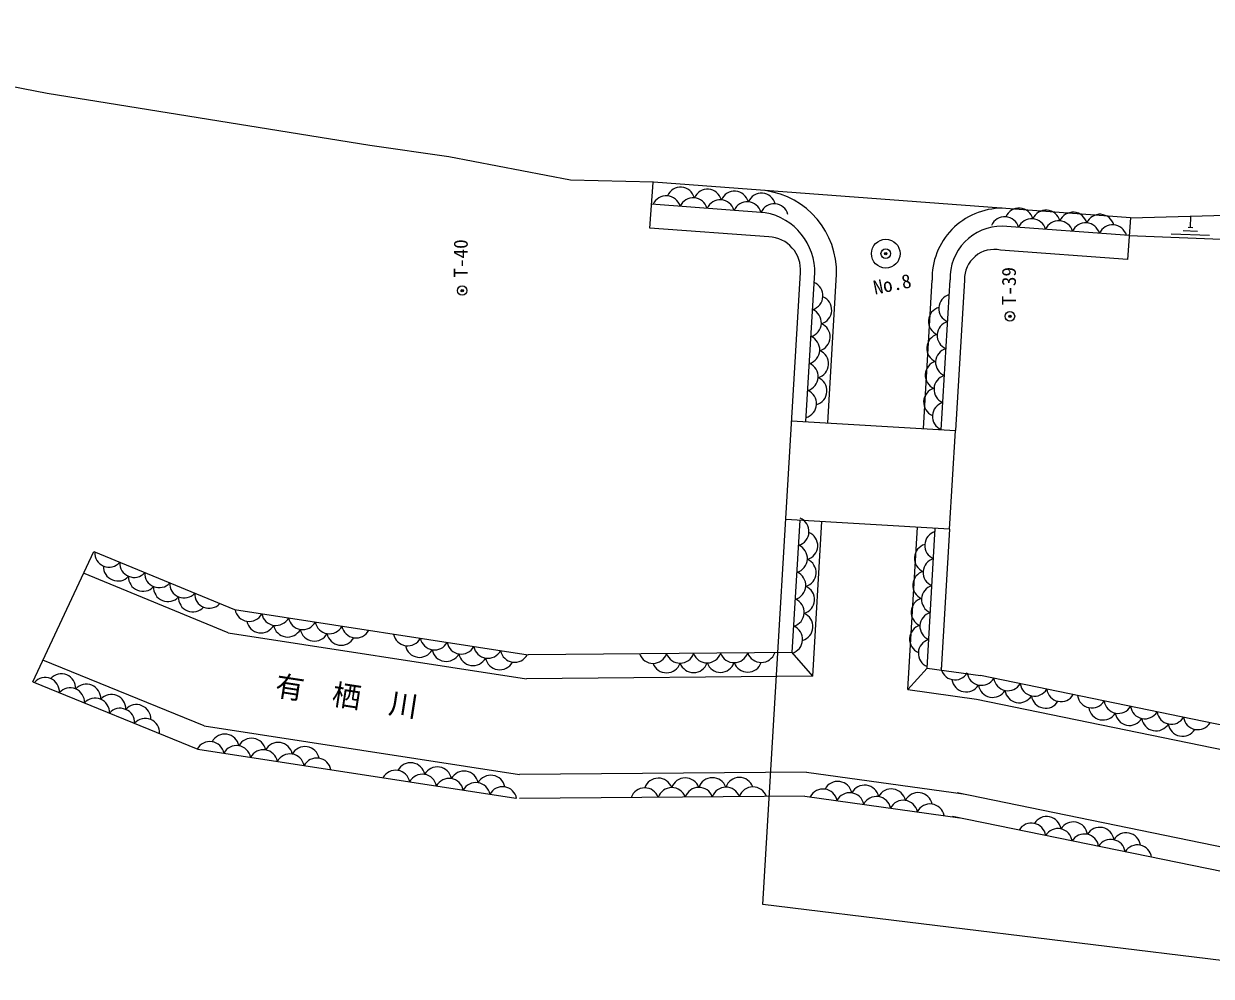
# Model space of a CAD drawing. Units: millimetres, scale not verified. Extents: x 1764 to 83870, y 1059 to 68859.
# Drawn here: x 38780 to 63588, y 9815 to 29723 of the extents above; entities that cross this region are included whole.
import ezdxf
from ezdxf.enums import TextEntityAlignment as Align

# ---------------------------------------------------------------- set-up
doc = ezdxf.new("R2010")
doc.units = ezdxf.units.MM
doc.header["$LTSCALE"] = 100
doc.header["$PDMODE"] = 32
doc.header["$PDSIZE"] = 50
doc.layers.add('0-0通り芯', color=4, linetype='Continuous', lineweight=13)
doc.styles.add('ＭＳ ゴシック', font='')
doc.styles.get('ＭＳ ゴシック').set_extended_font_data('MS Gothic')

msp = doc.modelspace()

# ---------------------------------------------------------------- linework, layer by layer
at = {"layer": '0-0通り芯', "color": 3}
for p, q in [((39267.6, 28263.1), (31888.6, 29722.8)), ((46008.3, 27178.9), (39267.6, 28263.1)), ((47661.5, 26939.3), (46008.3, 27178.9)), ((50205.8, 26453.5), (47661.5, 26939.3)), ((51937, 26410.2), (50205.8, 26453.5)), ((51860.3, 25452.4), (51931.2, 26403.3)), ((61904.1, 25667.1), (51937, 26410.2)), ((54269.5, 25774.1), (51897.4, 25951)), ((61904.1, 25667.1), (68118.7, 25847.8)), ((61904.1, 25667.1), (61839.1, 24795.7)), ((54348.3, 25266.9), (51860.3, 25452.4)), ((61876.3, 25294.3), (59220.6, 25492.3)), ((61876.3, 25294.3), (67236.4, 25078.1)), ((61839.1, 24795.7), (59183.4, 24993.6)), ((54222.9, 11317), (55005.3, 24522.4)), ((55577.1, 21380), (55760.9, 24481.4)), ((57573.5, 21260.4), (57757.2, 24360.5)), ((58431.6, 24366.2), (58245.2, 21221.3)), ((54821.7, 21423.9), (58244.7, 21221.1)), ((57573.5, 21259.3), (57573.5, 21260.4)), ((58123, 19158.2), (58245.2, 21221.3)), ((58123, 19159.7), (54699.5, 19362.6)), ((55263.3, 16083.3), (55454.9, 19318.5)), ((57250.3, 15805.4), (57451.4, 19198.8)), ((57451.4, 19198.8), (57451.4, 19199.3)), ((58123, 19159.7), (57948.4, 16212.6)), ((38969.1, 15970.7), (40243.9, 18689.9)), ((40244, 18689.8), (43184.4, 17477.7)), ((43049.1, 16992.7), (40031.4, 18236.7)), ((43184.4, 17477.7), (49316.5, 16531.4)), ((43049.1, 16992.7), (49280.7, 16031)), ((42548.8, 15046.2), (39180.4, 16424.5)), ((54835, 16579.6), (49316.5, 16531.4)), ((55263.3, 16083.3), (54835, 16579.6)), ((57250.3, 15805.4), (57650.3, 16254.3)), ((57650.3, 16254.3), (58767.8, 16098)), ((38969.1, 15970.7), (42414.1, 14561.1)), ((55263.3, 16083.3), (49280.7, 16031)), ((69427.4, 13911), (58767.8, 16098)), ((57250.3, 15805.4), (58682.8, 15605.1)), ((58682.8, 15605.1), (69370.3, 13412.3)), ((42548.8, 15046.2), (49135.6, 14029.7)), ((42414.1, 14561.1), (49059.3, 13535.5)), ((55132.8, 14082), (49135.6, 14029.7)), ((55132.8, 14082), (58405.8, 13624.3)), ((69411.5, 11362.1), (58280.8, 13645.9)), ((55100.2, 13581.7), (49139.9, 13529.7)), ((55100.2, 13581.7), (58336.5, 13129.2)), ((66678, 11412.6), (58180.3, 13156.1)), ((66482.4, 9814.6), (54222.9, 11317))]:
    msp.add_line(p, q, dxfattribs=at)
at = {"layer": '0-0通り芯'}
for p, q in [((63155.2, 25467.9), (63164.3, 25692.7)), ((62749.5, 25334.1), (63548.9, 25301.9)), ((63002.3, 25399), (63302.1, 25386.9)), ((63105.3, 25469.9), (63205.2, 25465.9))]:
    msp.add_line(p, q, dxfattribs=at)
at = {"layer": '0-0通り芯', "color": 2}
for p, q in [((55121.3, 21406.1), (55306, 24523.6)), ((57945.7, 21238), (58131.5, 24373.2)), ((54835, 16579.6), (54999.1, 19345.2)), ((57650.3, 16254.3), (57823.5, 19177))]:
    msp.add_line(p, q, dxfattribs=at)
at = {"layer": '0-0通り芯'}
for centre, radius in [((56788.5, 24917.6), 300), ((56788.5, 24917.6), 100), ((47939.8, 24146.7), 100), ((59382.2, 23607.9), 100)]:
    msp.add_circle(centre, radius, dxfattribs=at)
for centre, start, end in [((52501.6, 26006.2), 15.20751, 156.2651), ((52202.5, 25827.9), 15.20751, 156.2651), ((52765.9, 25785.9), 15.20751, 156.2651), ((53065, 25964.2), 15.20751, 156.2651), ((53628.4, 25922.2), 15.20751, 156.2651), ((54191.9, 25880.2), 15.20751, 156.2651), ((53329.4, 25743.9), 15.20751, 156.2651), ((53892.8, 25701.9), 15.20751, 156.2651), ((54456.2, 25659.9), 15.20751, 156.2651), ((59572.1, 25566.3), 15.20764, 156.26526), ((60135.6, 25524.3), 15.20764, 156.26526), ((59273.1, 25388.1), 15.20764, 156.26526), ((59836.5, 25346.1), 15.20764, 156.26526), ((60399.9, 25304.1), 15.20764, 156.26526), ((60699, 25482.3), 15.20764, 156.26526), ((60963.4, 25262.1), 15.20764, 156.26526), ((61262.5, 25440.3), 15.20764, 156.26526), ((61526.8, 25220.1), 15.20764, 156.26526), ((55177, 24038), 286.07985, 67.13746), ((55359.8, 23741.7), 286.07985, 67.13746), ((58196, 23772.4), 106.07983, 247.13742), ((55143.6, 23474), 286.07985, 67.13746), ((57979.8, 23504.7), 106.07983, 247.13742), ((55326.4, 23177.7), 286.07985, 67.13746), ((58162.6, 23208.4), 106.07983, 247.13742), ((55110.2, 22910), 286.07985, 67.13746), ((57946.4, 22940.7), 106.07983, 247.13742), ((55293, 22613.7), 286.07985, 67.13746), ((58129.2, 22644.3), 106.07983, 247.13742), ((55076.8, 22346), 286.07985, 67.13746), ((57913, 22376.7), 106.07983, 247.13742), ((58095.8, 22080.3), 106.07983, 247.13742), ((55259.6, 22049.6), 286.07985, 67.13746), ((57879.6, 21812.7), 106.07983, 247.13742), ((55043.4, 21782), 286.07985, 67.13746), ((58062.3, 21516.3), 106.07983, 247.13742), ((54885.1, 19111.3), 286.0754, 67.13301), ((57902.5, 18819), 106.07975, 247.13734), ((55067.8, 18815), 286.0754, 67.13301), ((40562.8, 18666.6), 177.06845, 318.12603), ((54851.6, 18547.3), 286.0754, 67.13301), ((57686.3, 18551.3), 106.07975, 247.13734), ((40745.4, 18375), 177.06845, 318.12603), ((41085.1, 18451.3), 177.06845, 318.12603), ((55034.4, 18250.9), 286.0754, 67.13301), ((57869.1, 18254.9), 106.07975, 247.13734), ((41267.8, 18159.7), 177.06845, 318.12603), ((41607.5, 18236), 177.06845, 318.12603), ((54818.1, 17983.3), 286.0754, 67.13301), ((57652.9, 17987.3), 106.07975, 247.13734), ((41790.1, 17944.3), 177.06845, 318.12603), ((42129.8, 18020.6), 177.06845, 318.12603), ((55000.9, 17686.9), 286.0754, 67.13301), ((57835.7, 17690.9), 106.07975, 247.13734), ((42312.5, 17729), 177.06845, 318.12603), ((42652.2, 17805.3), 177.06845, 318.12603), ((54784.7, 17419.3), 286.0754, 67.13301), ((57619.4, 17423.3), 106.07975, 247.13734), ((43489.7, 17531.8), 190.69809, 331.75568), ((44048.1, 17445.6), 190.69809, 331.75568), ((54967.4, 17122.9), 286.0754, 67.13301), ((57802.2, 17126.9), 106.07975, 247.13734), ((43735.9, 17291.4), 190.69809, 331.75568), ((44294.3, 17205.3), 190.69809, 331.75568), ((44606.5, 17359.5), 190.69809, 331.75568), ((45164.8, 17273.3), 190.69809, 331.75568), ((45723.2, 17187.1), 190.69809, 331.75568), ((54751.2, 16855.3), 286.0754, 67.13301), ((57586, 16859.2), 106.07975, 247.13734), ((44852.7, 17119.1), 190.69809, 331.75568), ((45411.1, 17032.9), 190.69809, 331.75568), ((46802.2, 17020.6), 190.69809, 331.75568), ((47360.6, 16934.4), 190.69809, 331.75568), ((47048.4, 16780.2), 190.69809, 331.75568), ((47606.8, 16694), 190.69809, 331.75568), ((47919, 16848.2), 190.69809, 331.75568), ((48477.4, 16762.1), 190.69809, 331.75568), ((57768.8, 16562.9), 106.07975, 247.13734), ((48165.2, 16607.9), 190.69809, 331.75568), ((48723.6, 16521.7), 190.69809, 331.75568), ((49035.8, 16675.9), 190.69809, 331.75568), ((51926.5, 16654.2), 199.97133, 341.02894), ((52491.4, 16659.1), 199.97133, 341.02894), ((53056.4, 16664), 199.97133, 341.02894), ((53621.4, 16669), 199.97133, 341.02894), ((53903.1, 16471.4), 199.97133, 341.02894), ((54186.4, 16673.9), 199.97133, 341.02894), ((39566.3, 15834.4), 357.2184, 138.27596), ((52208.2, 16456.6), 199.97133, 341.02894), ((52773.2, 16461.5), 199.97133, 341.02894), ((53338.1, 16466.5), 199.97133, 341.02894), ((58234.7, 16309.5), 187.87651, 328.93412), ((58788.1, 16195.9), 187.87651, 328.93412), ((39226.8, 15757.2), 357.2184, 138.27596), ((40089.2, 15620.4), 357.2184, 138.27596), ((58468.8, 16057.3), 187.87651, 328.93412), ((59022.2, 15943.8), 187.87651, 328.93412), ((59341.6, 16082.4), 187.87651, 328.93412), ((59895.1, 15968.8), 187.87651, 328.93412), ((39749.7, 15543.2), 357.2184, 138.27596), ((40272.7, 15329.3), 357.2184, 138.27596), ((40612.2, 15406.5), 357.2184, 138.27596), ((59575.7, 15830.2), 187.87651, 328.93412), ((60129.2, 15716.6), 187.87651, 328.93412), ((60448.6, 15855.3), 187.87651, 328.93412), ((61093.4, 15723), 187.87651, 328.93412), ((40795.6, 15115.3), 357.2184, 138.27596), ((41135.1, 15192.5), 357.2184, 138.27596), ((61327.5, 15470.8), 187.87651, 328.93412), ((61646.8, 15609.4), 187.87651, 328.93412), ((62200.3, 15495.9), 187.87651, 328.93412), ((41318.5, 14901.3), 357.2184, 138.27596), ((61880.9, 15357.2), 187.87651, 328.93412), ((62434.4, 15243.7), 187.87651, 328.93412), ((62753.8, 15382.3), 187.87651, 328.93412), ((63307.2, 15268.7), 187.87651, 328.93412), ((62987.9, 15130.1), 187.87651, 328.93412), ((42667.3, 14420.8), 10.698, 151.75559), ((42979.5, 14575), 10.698, 151.75559), ((43537.9, 14488.9), 10.698, 151.75559), ((44096.3, 14402.7), 10.698, 151.75559), ((43225.7, 14334.7), 10.698, 151.75559), ((43784.1, 14248.5), 10.698, 151.75559), ((44342.5, 14162.3), 10.698, 151.75559), ((44654.7, 14316.5), 10.698, 151.75559), ((44900.9, 14076.1), 10.698, 151.75559), ((46861.4, 13976), 10.698, 151.75559), ((47419.8, 13889.8), 10.698, 151.75559), ((46549.2, 13821.8), 10.698, 151.75559), ((47107.6, 13735.6), 10.698, 151.75559), ((47666, 13649.4), 10.698, 151.75559), ((47978.1, 13803.6), 10.698, 151.75559), ((48536.5, 13717.4), 10.698, 151.75559), ((52036.7, 13655), 19.97129, 161.0289), ((52601.7, 13659.9), 19.97129, 161.0289), ((53166.6, 13664.9), 19.97129, 161.0289), ((53731.6, 13669.8), 19.97129, 161.0289), ((48224.3, 13563.2), 10.698, 151.75559), ((48782.7, 13477.1), 10.698, 151.75559), ((51753.4, 13452.5), 19.97129, 161.0289), ((52318.4, 13457.4), 19.97129, 161.0289), ((52883.4, 13462.4), 19.97129, 161.0289), ((53448.4, 13467.3), 19.97129, 161.0289), ((54013.4, 13472.2), 19.97129, 161.0289), ((55476, 13428.2), 11.51038, 152.56798), ((55786, 13586.8), 11.51038, 152.56798), ((56035.6, 13350), 11.51038, 152.56798), ((56345.6, 13508.6), 11.51038, 152.56798), ((56905.1, 13430.3), 11.51038, 152.56798), ((57464.7, 13352.1), 11.51038, 152.56798), ((56595.2, 13271.7), 11.51038, 152.56798), ((57154.7, 13193.5), 11.51038, 152.56798), ((57714.3, 13115.2), 11.51038, 152.56798), ((60150.7, 12853.9), 7.87653, 148.93412), ((59831.3, 12715.3), 7.87653, 148.93412), ((60384.8, 12601.7), 7.87653, 148.93412), ((60704.2, 12740.3), 7.87653, 148.93412), ((61257.7, 12626.8), 7.87653, 148.93412), ((60938.3, 12488.1), 7.87653, 148.93412), ((61491.8, 12374.6), 7.87653, 148.93412), ((61811.1, 12513.2), 7.87653, 148.93412), ((62045.2, 12261), 7.87653, 148.93412)]:
    msp.add_arc(centre, 300, start, end, dxfattribs=at)
at = {"layer": '0-0通り芯', "color": 3}
for centre, radius, start, end in [((54036.1, 24525.9), 1725.2, 358.39467, 82.14762), ((59220, 24403.6), 1463.5, 89.93341, 181.69259), ((54036.1, 24525.9), 1269.8, 358.39467, 79.40918), ((59220, 24403.6), 1088.7, 89.93341, 181.69259), ((54321.6, 24581.1), 686.2, 355.08927, 87.77258), ((59057.6, 24380.2), 626.2, 78.4082, 181.28034)]:
    msp.add_arc(centre, radius, start, end, dxfattribs=at)
at = {"layer": '0-0通り芯', "color": 7}
for p in [(56788.5, 24917.6), (47939.8, 24146.7), (59382.2, 23607.9)]:
    msp.add_point(p, dxfattribs=at)

# ---------------------------------------------------------------- texts
at = {"layer": '0-0通り芯', "color": 2, "style": 'ＭＳ ゴシック'}
for s, rotation, p in [('T-40', 90, (48143.5, 24418.7)), ('T-39', 90, (59595.6, 23840)), ('No.8', 11.31, (56578.3, 23973.4))]:
    msp.add_text(s, height=293.3, rotation=rotation, dxfattribs=at).set_placement(p, align=Align.BOTTOM_LEFT)
at = {"layer": '0-0通り芯', "color": 3, "style": 'ＭＳ ゴシック'}
msp.add_text('有\u3000栖\u3000川', height=439.9, rotation=351.227, dxfattribs=at).set_placement((43991, 15552.2), align=Align.BOTTOM_LEFT)

doc.saveas('drawing.dxf')
